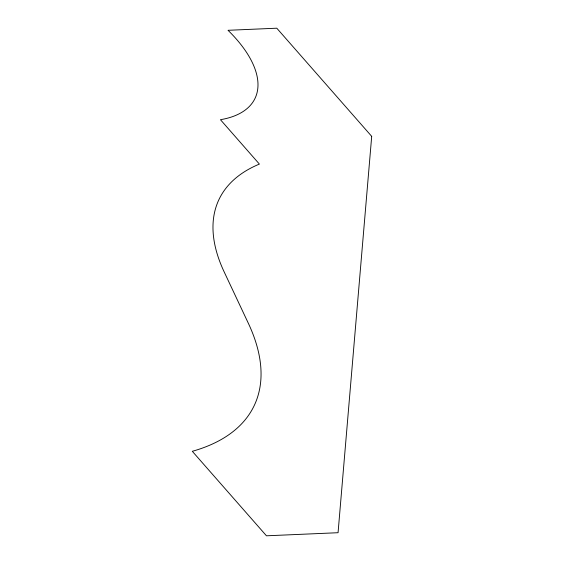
<?xml version="1.0" encoding="UTF-8"?>
<svg xmlns="http://www.w3.org/2000/svg" width="564" height="564" viewBox="0 0 564 564"><rect width="100%" height="100%" fill="white"/><g stroke="black" fill="none" stroke-linecap="round" stroke-linejoin="round"><path stroke-width="0.85" d="M371.697 136.354L338.062 532.712L266.462 535.8L192.303 451.299A297.891 142.142 25.7 0 0 248.336 323.278L224.162 271.89A262.07 125.046 25.7 0 1 259.398 164.089L220.446 119.695A127.683 60.926 25.7 0 0 228.025 30.301L276.783 28.2L371.697 136.354"/></g></svg>
